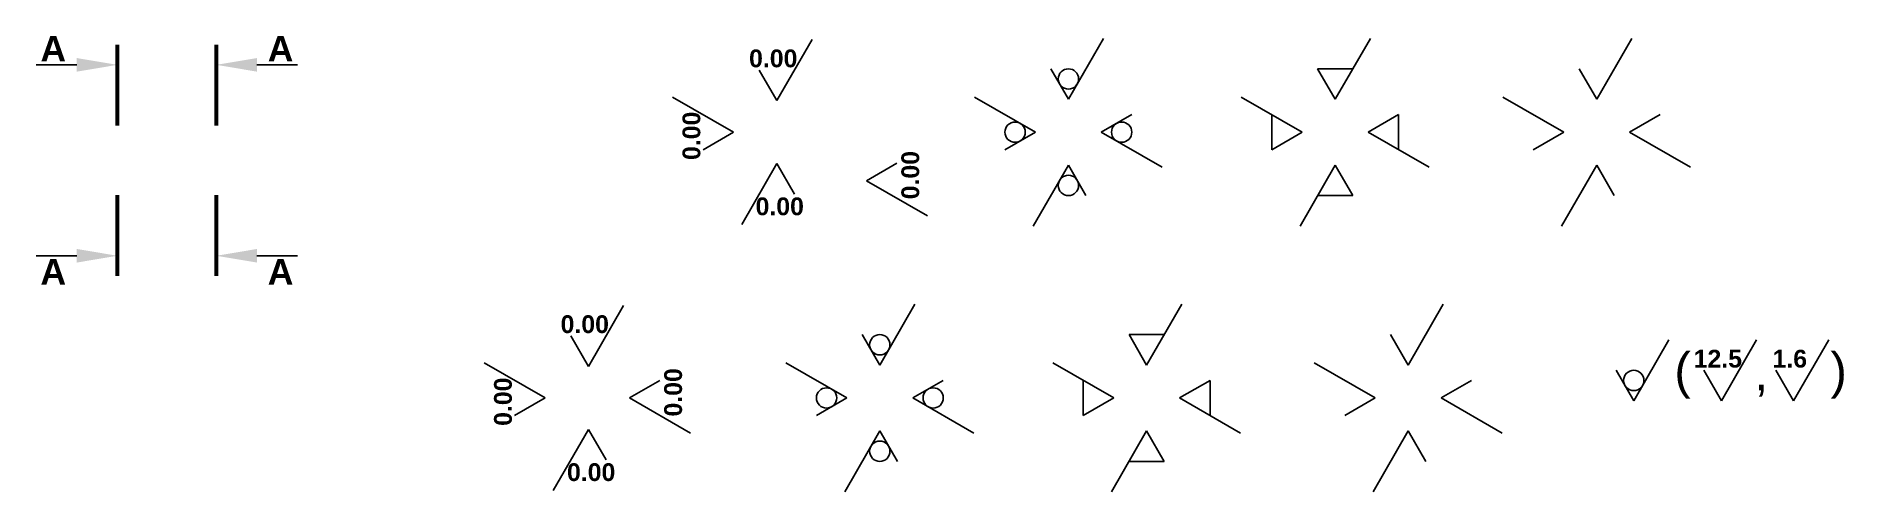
# Model space of a CAD drawing. Header units: millimetres. Extents: x 3504 to 3682, y 1553 to 1598.
import ezdxf
from ezdxf.enums import TextEntityAlignment as Align

# ---------------------------------------------------------------- set-up
doc = ezdxf.new("R2010")
doc.units = ezdxf.units.MM
doc.layers.add('Símbolos', color=1, linetype='Continuous')
doc.layers.add('texto', color=102, linetype='Continuous')
doc.styles.get("Standard").update_dxf_attribs({"font": ''})
doc.styles.add('Texto Viewport', font='')
doc.styles.get('Standard').set_extended_font_data('Arial', bold=True)
doc.styles.get('Texto Viewport').set_extended_font_data('Arial', bold=True)

# ---------------------------------------------------------------- blocks, each defined once
blk = doc.blocks.new('superfície1')
at = {"layer": 'Símbolos'}
for q in [(3.46, 6), (-1.73, 3)]:
    blk.add_line((0, 0), q, dxfattribs=at)
blk.add_attdef('0.00', text='', height=1.75, dxfattribs=at).set_placement((-0.36, 3.27), align=Align.CENTER)
blk = doc.blocks.new('superfície2')
at = {"layer": 'Símbolos'}
for q in [(3, 1.73), (6, -3.46)]:
    blk.add_line((0, 0), q, dxfattribs=at)
blk.add_attdef('0.00', text='', height=1.75, rotation=90, dxfattribs=at).set_placement((5.18, 0.55), align=Align.CENTER)
blk = doc.blocks.new('superfície3')
at = {"layer": 'Símbolos'}
for q in [(-3.46, -6), (1.73, -3)]:
    blk.add_line((0, 0), q, dxfattribs=at)
blk.add_attdef('0.00', text='', height=1.75, dxfattribs=at).set_placement((0.28, -5.08), align=Align.CENTER)
blk = doc.blocks.new('superfície4')
at = {"layer": 'Símbolos'}
for q in [(-6, 3.46), (-3, -1.73)]:
    blk.add_line((0, 0), q, dxfattribs=at)
blk.add_attdef('0.00', text='', height=1.75, rotation=90, dxfattribs=at).set_placement((-3.27, -0.36), align=Align.CENTER)
blk = doc.blocks.new('superfície5')
at = {"layer": 'Símbolos'}
for q in [(3.46, 6), (-1.73, 3)]:
    blk.add_line((0, 0), q, dxfattribs=at)
blk.add_circle((0, 2), 1, dxfattribs=at)
blk = doc.blocks.new('superfície6')
at = {"layer": 'Símbolos'}
for p, q in [((0, 0), (3.46, 6)), ((0, 0), (-1.73, 3)), ((-1.73, 3), (1.73, 3))]:
    blk.add_line(p, q, dxfattribs=at)
blk = doc.blocks.new('superfície7')
at = {"layer": 'Símbolos'}
for q in [(3.46, 6), (-1.73, 3)]:
    blk.add_line((0, 0), q, dxfattribs=at)
blk = doc.blocks.new('Corte')
at = {"layer": 'Símbolos'}
blk.add_line((4, 6), (8, 6), dxfattribs=at)
at = {"layer": 'Símbolos', "const_width": 0.4}
blk.add_lwpolyline([(0, 8), (0, 0)], dxfattribs=at)
at = {"layer": 'Símbolos'}
blk.add_solid([(4, 6.67), (4, 5.33), (0, 6)], dxfattribs=at)
blk.add_attdef('A', text='', height=2.5, dxfattribs=at).set_placement((6.32, 7.58), align=Align.MIDDLE)

msp = doc.modelspace()

# ---------------------------------------------------------------- block references
at = {"layer": 'Símbolos'}
ref = msp.add_blockref('Corte', (3511.92, 1589.16), dxfattribs=dict(at, xscale=-1))
ref.add_attrib('A', 'A', dxfattribs={"color": 102, "height": 2.5}).set_placement((3505.61, 1596.74), align=Align.MIDDLE)
ref = msp.add_blockref('Corte', (3521.66, 1589.16), dxfattribs=at)
ref.add_attrib('A', 'A', dxfattribs={"color": 102, "height": 2.5}).set_placement((3527.98, 1596.74), align=Align.MIDDLE)
for name, p in [('superfície5', (3605.52, 1591.77)), ('superfície6', (3631.78, 1591.77)), ('superfície7', (3657.52, 1591.77)), ('superfície5', (3586.96, 1565.6)), ('superfície6', (3613.22, 1565.6)), ('superfície7', (3638.96, 1565.6)), ('superfície5', (3661.16, 1562.08))]:
    msp.add_blockref(name, p, dxfattribs=at)
ref = msp.add_blockref('superfície1', (3576.83, 1591.65), dxfattribs=at)
ref.add_attrib('0.00', '0.00', dxfattribs={"color": 102, "height": 1.75}).set_placement((3576.47, 1594.92), align=Align.CENTER)
ref = msp.add_blockref('superfície4', (3572.56, 1588.53), dxfattribs=at)
ref.add_attrib('0.00', '0.00', dxfattribs={"color": 102, "height": 1.75, "rotation": 90}).set_placement((3569.29, 1588.17), align=Align.CENTER)
for name, p, rotation in [('superfície5', (3602.27, 1588.53), 90.00000000000001), ('superfície6', (3628.53, 1588.53), 90.00000000002944), ('superfície7', (3654.27, 1588.53), 90.00000000000296), ('superfície5', (3608.76, 1588.53), 270), ('superfície6', (3635.02, 1588.53), 270.0000000000294), ('superfície7', (3660.76, 1588.53), 270.000000000003), ('superfície5', (3605.52, 1585.29), 180), ('superfície6', (3631.78, 1585.29), 180), ('superfície7', (3657.52, 1585.29), 180), ('superfície5', (3583.72, 1562.36), 90.00000000000001), ('superfície6', (3609.98, 1562.36), 90.00000000002944), ('superfície7', (3635.72, 1562.36), 90.00000000000296), ('superfície5', (3590.21, 1562.36), 270), ('superfície6', (3616.47, 1562.36), 270.0000000000294), ('superfície7', (3642.21, 1562.36), 270.000000000003), ('superfície5', (3586.96, 1559.11), 180), ('superfície6', (3613.22, 1559.11), 180), ('superfície7', (3638.96, 1559.11), 180)]:
    msp.add_blockref(name, p, dxfattribs=dict(at, rotation=rotation))
ref = msp.add_blockref('superfície3', (3576.83, 1585.43), dxfattribs=at)
ref.add_attrib('0.00', '0.00', dxfattribs={"color": 102, "height": 1.75}).set_placement((3577.11, 1580.35), align=Align.CENTER)
ref = msp.add_blockref('superfície2', (3585.65, 1583.75), dxfattribs=at)
ref.add_attrib('0.00', '0.00', dxfattribs={"color": 102, "height": 1.75, "rotation": 90}).set_placement((3590.83, 1584.3), align=Align.CENTER)
ref = msp.add_blockref('Corte', (3511.92, 1582.36), dxfattribs=dict(at, rotation=180))
ref.add_attrib('A', 'A', dxfattribs={"color": 102, "height": 2.5}).set_placement((3505.61, 1574.78), align=Align.MIDDLE)
ref = msp.add_blockref('Corte', (3521.66, 1582.36), dxfattribs=dict(at, xscale=-1, rotation=180))
ref.add_attrib('A', 'A', dxfattribs={"color": 102, "height": 2.5}).set_placement((3527.98, 1574.78), align=Align.MIDDLE)
ref = msp.add_blockref('superfície1', (3558.28, 1565.47), dxfattribs=at)
ref.add_attrib('0.00', '0.00', dxfattribs={"color": 102, "height": 1.75}).set_placement((3557.92, 1568.75), align=Align.CENTER)
ref = msp.add_blockref('superfície1', (3669.8, 1562.08), dxfattribs=at)
ref.add_attrib('0.00', '12.5', dxfattribs={"color": 102, "height": 1.75}).set_placement((3669.44, 1565.35), align=Align.CENTER)
ref = msp.add_blockref('superfície1', (3676.89, 1562.08), dxfattribs=at)
ref.add_attrib('0.00', '1.6', dxfattribs={"color": 102, "height": 1.75}).set_placement((3676.52, 1565.35), align=Align.CENTER)
ref = msp.add_blockref('superfície4', (3554.01, 1562.36), dxfattribs=at)
ref.add_attrib('0.00', '0.00', dxfattribs={"color": 102, "height": 1.75, "rotation": 90}).set_placement((3550.74, 1561.99), align=Align.CENTER)
ref = msp.add_blockref('superfície2', (3562.31, 1562.36), dxfattribs=at)
ref.add_attrib('0.00', '0.00', dxfattribs={"color": 102, "height": 1.75, "rotation": 90}).set_placement((3567.49, 1562.91), align=Align.CENTER)
ref = msp.add_blockref('superfície3', (3558.28, 1559.26), dxfattribs=at)
ref.add_attrib('0.00', '0.00', dxfattribs={"color": 102, "height": 1.75}).set_placement((3558.55, 1554.18), align=Align.CENTER)

# ---------------------------------------------------------------- texts
at = {"layer": 'texto', "char_height": 3.5, "attachment_point": 5, "style": 'Texto Viewport'}
for s, insert in [('{\\fArial|b0|i0|c0|p34;(}', (3665.97, 1564.55)), ('{\\fArial|b0|i0|c0|p34;)}', (3681.33, 1564.55)), ('{\\fArial|b0|i0|c0|p34;,}', (3673.71, 1564.55))]:
    msp.add_mtext_dynamic_manual_height_columns(s, width=55.4853, gutter_width=17.5, heights=[0], dxfattribs=dict(at, insert=insert))

doc.saveas('drawing.dxf')
